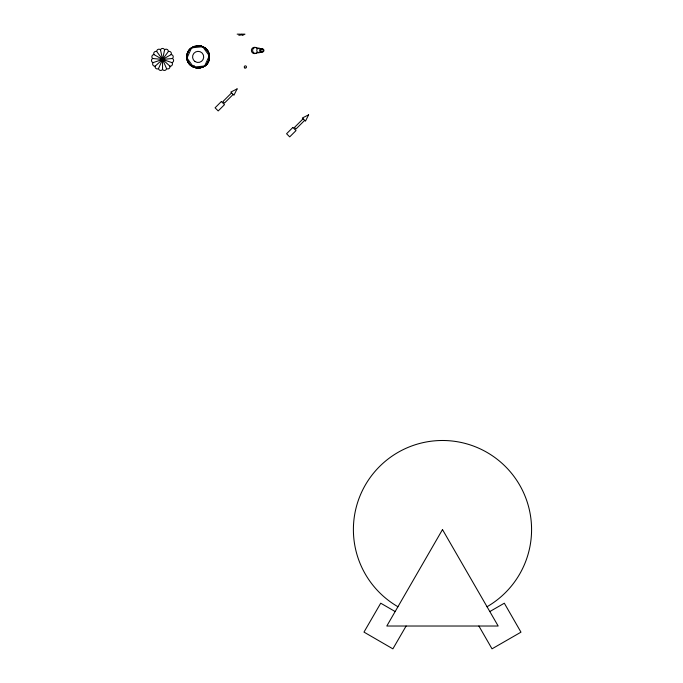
<?xml version="1.0" encoding="UTF-8"?>
<svg xmlns="http://www.w3.org/2000/svg" width="683" height="683" viewBox="0 0 683 683"><rect width="100%" height="100%" fill="white"/><g stroke="black" fill="none" stroke-linecap="round" stroke-linejoin="round"><path stroke-width="1.02" d="M186.946 57.116C186.015 42.329 210.449 42.491 209.322 57.261C209.553 71.715 185.81 70.972 186.946 56.561M209.322 57.261L209.177 55.075M209.322 57.082C209.801 71.527 186.041 71.169 186.946 56.749C186.468 42.303 210.227 42.653 209.322 57.082L209.229 55.434M209.237 58.354L209.288 57.807M209.254 58.175L209.075 59.259M187.193 54.563L186.98 57.842M158.499 68.624L162.545 59.438L164.612 49.799A2.228 2.228 0 0 1 168.394 51.481A2.228 2.228 0 0 1 171.16 54.563A2.228 2.228 0 0 1 172.44 58.499A2.228 2.228 0 0 1 172.014 62.614A2.228 2.228 0 0 1 169.939 66.191A2.228 2.228 0 0 1 166.592 68.624A2.228 2.228 0 0 1 162.545 69.487A2.228 2.228 0 0 1 158.499 68.624A2.228 2.228 0 0 1 155.152 66.191A2.228 2.228 0 0 1 153.077 62.614A2.228 2.228 0 0 1 152.651 58.499A2.228 2.228 0 0 1 153.931 54.563A2.228 2.228 0 0 1 156.697 51.481A2.228 2.228 0 0 1 160.479 49.799A2.228 2.228 0 0 1 164.612 49.799M187.27 54.205C183.189 70.972 210.91 72.97 209.271 55.801C207.478 38.641 180.696 46.094 188.021 61.709M208.998 59.617L209.271 55.801L208.247 52.113M208.947 59.788L207.649 62.81M187.415 53.675L188.525 51.174M208.853 60.147L208.016 62.17M187.475 53.505L188.346 51.49A11.389 11.304 22 0 1 191.616 47.844L192.529 47.229M406.112 626.021L392.887 648.85L363.979 632.099L380.721 603.191L395.158 611.558M207.743 62.648L207.137 63.562M207.35 63.271L204.669 66.003A11.389 11.321 71.7 0 1 200.691 67.813L197.968 68.104M155.152 66.191L162.545 59.438L168.394 51.481M189.14 50.26L190.207 49.014M231.605 92.854L222.94 101.511L224.485 103.065L233.168 94.416M303.107 118.791L294.45 127.448L295.995 128.993L304.678 120.353M241.637 34.15L240.314 35.123A1.853 1.853 0 0 1 239.835 35.243L238.726 35.175M191.018 48.271L191.453 47.93M204.815 65.892L205.25 65.551M191.308 48.041L191.752 47.716M204.516 66.106L204.96 65.781M489.813 611.558L504.319 603.209L520.975 632.168L492.016 648.833L478.894 626.021M153.077 62.614L162.545 59.438L171.16 54.563M193.007 46.965L194.518 46.316M193.665 46.649L194.698 46.265M202.603 67.173L201.57 67.566M200.512 67.848L198.881 68.078M196.115 45.906L198.847 45.744M196.294 45.872L197.933 45.718A11.389 11.304 81.7 0 1 202.731 46.726L205.907 48.86M196.473 45.846L197.02 45.778M199.248 68.052L199.795 67.984M152.651 58.499L162.545 59.438L172.44 58.499M237.163 34.15L240.518 34.15L242.431 35.431L244.975 34.15L241.773 34.15M197.788 68.095L198.335 68.104M197.233 68.069L193.528 67.113A11.389 11.321 -48.3 0 1 189.976 64.578L188.363 62.366M199.393 45.795L201.015 46.094M196.875 68.035L195.79 67.856M200.298 45.932L200.836 46.051M195.432 67.771L195.97 67.89M201.365 46.196L201.886 46.367M153.931 54.563L162.545 59.438L172.014 62.614M201.545 46.248L202.066 46.435M202.399 46.564L203.397 47.033M193.366 67.036L193.87 67.258M202.569 46.64L203.073 46.871M193.579 65.466L194.442 65.875M193.204 66.96L192.239 66.422M190.634 65.218L191.932 66.225M204.49 47.699L204.934 48.023M191.334 65.799L191.778 66.123M204.789 47.912L207.999 51.618M191.044 65.577L191.479 65.91M156.697 51.481L162.545 59.438L169.939 66.191M190.233 64.834L188.269 62.204M206.292 49.253L207.905 51.464M206.539 49.517L207.53 50.832M188.739 62.99L189.046 63.442M207.325 50.525L207.632 50.986M188.107 61.88L187.33 59.822M160.479 49.799L162.545 59.438L166.592 68.624M208.605 52.958L208.4 52.446L208.938 54M187.381 60.002L187.125 58.934M187.099 58.755L187.202 59.293M186.971 57.662L187.014 58.209M162.545 59.438L162.545 69.487M397.941 606.735A89.089 89.089 0 0 1 374.241 472.312A89.089 89.089 0 0 1 510.73 472.312A89.089 89.089 0 0 1 487.03 606.735M258.08 52.147A2.997 2.997 0 0 1 253.632 52.693A2.997 2.997 0 0 1 253.632 48.203A2.997 2.997 0 0 1 258.08 48.749M256.577 52.864A3.15 3.15 0 0 1 252.198 52.54A3.15 3.15 0 0 1 252.403 48.151A3.15 3.15 0 0 1 256.782 48.22M260.078 52.13A2.382 1.929 -90 0 1 257.346 52.13A2.382 1.929 -90 0 1 257.346 48.766A2.382 1.929 -90 0 1 260.078 48.766M260.556 49.722A2.382 1.929 -90 0 1 260.556 51.174M191.599 47.827L186.997 58.029L193.528 67.113L204.669 66.003L209.271 55.801L202.74 46.709L191.599 47.827M237.103 88.901L233.953 95.202L230.82 92.068L237.103 88.901M308.614 114.838L305.463 121.139L302.33 118.005L308.614 114.838M442.49 529.581L386.8 626.021L498.172 626.021L442.49 529.581M221.369 101.511L215.068 107.812L218.193 110.936L224.502 104.653L221.369 101.519M292.87 127.448L286.57 133.748L289.694 136.873L296.012 130.59L292.879 127.456M244.813 67.933A1.11 1.11 0 0 0 246.486 66.977A1.11 1.11 0 0 0 244.813 66.012A1.11 1.11 0 0 0 244.813 67.933M260.36 51.882A1.776 1.776 0 0 0 263.16 50.627A1.776 1.776 0 0 0 260.675 48.826A1.776 1.776 0 0 0 260.36 51.882M261.563 51.814A1.571 1.571 0 0 0 263.928 50.448A1.571 1.571 0 0 0 261.563 49.082A1.571 1.571 0 0 0 261.563 51.814M195.048 61.547A5.566 5.566 0 0 0 203.688 57.27A5.566 5.566 0 0 0 195.671 51.917A5.566 5.566 0 0 0 195.048 61.547"/></g></svg>
